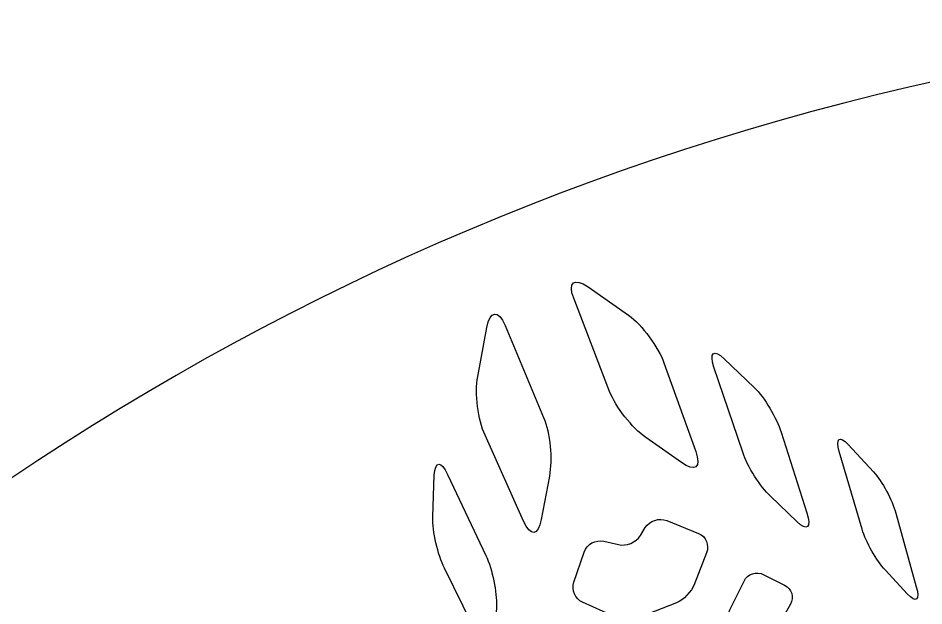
# Model space of a CAD drawing. Header units: centimetres. Extents: x -10.7 to 10.7, y -10.7 to 10.7.
# Drawn here: x -5.978 to -2.366, y 8.401 to 10.742 of the extents above; entities that cross this region are included whole.
import ezdxf

# ---------------------------------------------------------------- set-up
doc = ezdxf.new("R2010")
doc.units = ezdxf.units.CM
doc.header["$MEASUREMENT"] = 0
doc.layers.add('Camada 1', color=7, linetype='Continuous')

msp = doc.modelspace()

# ---------------------------------------------------------------- linework, layer by layer
at = {"layer": 'Camada 1'}
for points, knots in [([(-10.74208, 0), (-10.74208, 5.9327), (-5.9327, 10.74208), (0, 10.74208), (0, 10.74208), (5.9327, 10.74208), (10.74208, 5.9327), (10.74208, 0), (10.74208, 0), (10.74208, -5.9327), (5.9327, -10.74208), (0, -10.74208), (0, -10.74208), (-5.9327, -10.74208), (-10.74208, -5.9327), (-10.74208, 0)], [0, 0, 0, 0, 0.2, 0.2, 0.2, 0.2, 0.4, 0.4, 0.4, 0.4, 0.6, 0.6, 0.6, 0.6, 1, 1, 1, 1]), ([(-3.61918, 9.25497), (-3.59465, 9.19179), (-3.52917, 9.10929), (-3.4744, 9.07153), (-3.4744, 9.07153), (-3.4744, 9.07153), (-3.33219, 8.9721), (-3.33219, 8.9721), (-3.33219, 8.9721), (-3.27808, 8.93239), (-3.25305, 8.95162), (-3.27581, 9.01557), (-3.27581, 9.01557), (-3.27581, 9.01557), (-3.40244, 9.36866), (-3.40244, 9.36866), (-3.40244, 9.36866), (-3.42525, 9.43256), (-3.48859, 9.51826), (-3.54405, 9.55903), (-3.54405, 9.55903), (-3.54405, 9.55903), (-3.70455, 9.67135), (-3.70455, 9.67135), (-3.70455, 9.67135), (-3.76056, 9.70987), (-3.78702, 9.68942), (-3.76247, 9.62619), (-3.76247, 9.62619), (-3.76247, 9.62619), (-3.61918, 9.25497), (-3.61918, 9.25497)], [0, 0, 0, 0, 0.1111111, 0.1111111, 0.1111111, 0.1111111, 0.2222222, 0.2222222, 0.2222222, 0.2222222, 0.3333333, 0.3333333, 0.3333333, 0.3333333, 0.4444444, 0.4444444, 0.4444444, 0.4444444, 0.5555556, 0.5555556, 0.5555556, 0.5555556, 0.6666667, 0.6666667, 0.6666667, 0.6666667, 0.7777778, 0.7777778, 0.7777778, 0.7777778, 1, 1, 1, 1]), ([(-4.03598, 9.51809), (-4.06209, 9.58056), (-4.09583, 9.57826), (-4.10882, 9.50991), (-4.10882, 9.50991), (-4.10882, 9.50991), (-4.1452, 9.31454), (-4.1452, 9.31454), (-4.1452, 9.31454), (-4.15724, 9.2472), (-4.14374, 9.1419), (-4.11602, 9.08001), (-4.11602, 9.08001), (-4.11602, 9.08001), (-3.96267, 8.73764), (-3.96267, 8.73764), (-3.96267, 8.73764), (-3.93486, 8.67581), (-3.90332, 8.67866), (-3.89158, 8.74463), (-3.89158, 8.74463), (-3.89158, 8.74463), (-3.85922, 8.91793), (-3.85922, 8.91793), (-3.85922, 8.91793), (-3.84676, 8.98479), (-3.85604, 9.08843), (-3.88227, 9.15116), (-3.88227, 9.15116), (-3.88227, 9.15116), (-4.03598, 9.51809), (-4.03598, 9.51809)], [0, 0, 0, 0, 0.1111111, 0.1111111, 0.1111111, 0.1111111, 0.2222222, 0.2222222, 0.2222222, 0.2222222, 0.3333333, 0.3333333, 0.3333333, 0.3333333, 0.4444444, 0.4444444, 0.4444444, 0.4444444, 0.5555556, 0.5555556, 0.5555556, 0.5555556, 0.6666667, 0.6666667, 0.6666667, 0.6666667, 0.7777778, 0.7777778, 0.7777778, 0.7777778, 1, 1, 1, 1]), ([(-3.08856, 9.0124), (-3.06898, 8.95454), (-3.01905, 8.8759), (-2.97823, 8.83727), (-2.97823, 8.83727), (-2.97823, 8.83727), (-2.87176, 8.73578), (-2.87176, 8.73578), (-2.87176, 8.73578), (-2.83157, 8.69697), (-2.81432, 8.71263), (-2.83273, 8.77081), (-2.83273, 8.77081), (-2.83273, 8.77081), (-2.9351, 9.09249), (-2.9351, 9.09249), (-2.9351, 9.09249), (-2.95357, 9.15075), (-3.0018, 9.23095), (-3.04276, 9.27063), (-3.04276, 9.27063), (-3.04276, 9.27063), (-3.16235, 9.38522), (-3.16235, 9.38522), (-3.16235, 9.38522), (-3.20415, 9.4247), (-3.22275, 9.40943), (-3.20315, 9.35162), (-3.20315, 9.35162), (-3.20315, 9.35162), (-3.08856, 9.0124), (-3.08856, 9.0124)], [0, 0, 0, 0, 0.1111111, 0.1111111, 0.1111111, 0.1111111, 0.2222222, 0.2222222, 0.2222222, 0.2222222, 0.3333333, 0.3333333, 0.3333333, 0.3333333, 0.4444444, 0.4444444, 0.4444444, 0.4444444, 0.5555556, 0.5555556, 0.5555556, 0.5555556, 0.6666667, 0.6666667, 0.6666667, 0.6666667, 0.7777778, 0.7777778, 0.7777778, 0.7777778, 1, 1, 1, 1]), ([(-2.61218, 8.70633), (-2.5966, 8.6536), (-2.55516, 8.58049), (-2.52079, 8.54398), (-2.52079, 8.54398), (-2.52079, 8.54398), (-2.43102, 8.44757), (-2.43102, 8.44757), (-2.43102, 8.44757), (-2.39694, 8.41069), (-2.38165, 8.42378), (-2.39628, 8.47673), (-2.39628, 8.47673), (-2.39628, 8.47673), (-2.47764, 8.76949), (-2.47764, 8.76949), (-2.47764, 8.76949), (-2.49227, 8.82238), (-2.53233, 8.89668), (-2.56673, 8.9343), (-2.56673, 8.9343), (-2.56673, 8.9343), (-2.66762, 9.04315), (-2.66762, 9.04315), (-2.66762, 9.04315), (-2.70273, 9.08064), (-2.71908, 9.06799), (-2.70347, 9.01542), (-2.70347, 9.01542), (-2.70347, 9.01542), (-2.61218, 8.70633), (-2.61218, 8.70633)], [0, 0, 0, 0, 0.1111111, 0.1111111, 0.1111111, 0.1111111, 0.2222222, 0.2222222, 0.2222222, 0.2222222, 0.3333333, 0.3333333, 0.3333333, 0.3333333, 0.4444444, 0.4444444, 0.4444444, 0.4444444, 0.5555556, 0.5555556, 0.5555556, 0.5555556, 0.6666667, 0.6666667, 0.6666667, 0.6666667, 0.7777778, 0.7777778, 0.7777778, 0.7777778, 1, 1, 1, 1]), ([(-4.26519, 8.92461), (-4.29117, 8.97972), (-4.31528, 8.97819), (-4.31816, 8.92117), (-4.31816, 8.92117), (-4.31816, 8.92117), (-4.32435, 8.75467), (-4.32435, 8.75467), (-4.32435, 8.75467), (-4.32599, 8.69686), (-4.30472, 8.60507), (-4.27757, 8.55031), (-4.27757, 8.55031), (-4.27757, 8.55031), (-4.12813, 8.24776), (-4.12813, 8.24776), (-4.12813, 8.24776), (-4.10098, 8.19302), (-4.07804, 8.19437), (-4.07635, 8.25091), (-4.07635, 8.25091), (-4.07635, 8.25091), (-4.07058, 8.39887), (-4.07058, 8.39887), (-4.07058, 8.39887), (-4.06791, 8.45449), (-4.08635, 8.54558), (-4.11238, 8.60085), (-4.11238, 8.60085), (-4.11238, 8.60085), (-4.26519, 8.92461), (-4.26519, 8.92461)], [0, 0, 0, 0, 0.1111111, 0.1111111, 0.1111111, 0.1111111, 0.2222222, 0.2222222, 0.2222222, 0.2222222, 0.3333333, 0.3333333, 0.3333333, 0.3333333, 0.4444444, 0.4444444, 0.4444444, 0.4444444, 0.5555556, 0.5555556, 0.5555556, 0.5555556, 0.6666667, 0.6666667, 0.6666667, 0.6666667, 0.7777778, 0.7777778, 0.7777778, 0.7777778, 1, 1, 1, 1]), ([(-3.39109, 8.74048), (-3.42123, 8.75265), (-3.46012, 8.73979), (-3.47705, 8.71241), (-3.47705, 8.71241), (-3.47705, 8.71241), (-3.4966, 8.68066), (-3.4966, 8.68066), (-3.4966, 8.68066), (-3.51359, 8.65317), (-3.55285, 8.63703), (-3.58439, 8.64446), (-3.58439, 8.64446), (-3.58439, 8.64446), (-3.64257, 8.65801), (-3.64257, 8.65801), (-3.64257, 8.65801), (-3.67411, 8.66521), (-3.70991, 8.647), (-3.72057, 8.61509), (-3.72057, 8.61509), (-3.72057, 8.61509), (-3.76182, 8.49484), (-3.76182, 8.49484), (-3.76182, 8.49484), (-3.77235, 8.46359), (-3.75645, 8.42772), (-3.72679, 8.41483), (-3.72679, 8.41483), (-3.72679, 8.41483), (-3.60328, 8.35974), (-3.60328, 8.35974), (-3.60328, 8.35974), (-3.57449, 8.34723), (-3.52682, 8.34347), (-3.49866, 8.35495), (-3.49866, 8.35495), (-3.49866, 8.35495), (-3.35303, 8.41231), (-3.35303, 8.41231), (-3.35303, 8.41231), (-3.32477, 8.42345), (-3.29247, 8.45732), (-3.28083, 8.48782), (-3.28083, 8.48782), (-3.28083, 8.48782), (-3.23278, 8.61175), (-3.23278, 8.61175), (-3.23278, 8.61175), (-3.22087, 8.6422), (-3.23492, 8.67718), (-3.26464, 8.6893), (-3.26464, 8.6893), (-3.26464, 8.6893), (-3.39109, 8.74048), (-3.39109, 8.74048)], [0, 0, 0, 0, 0.0666667, 0.0666667, 0.0666667, 0.0666667, 0.1333333, 0.1333333, 0.1333333, 0.1333333, 0.2, 0.2, 0.2, 0.2, 0.2666667, 0.2666667, 0.2666667, 0.2666667, 0.3333333, 0.3333333, 0.3333333, 0.3333333, 0.4, 0.4, 0.4, 0.4, 0.4666667, 0.4666667, 0.4666667, 0.4666667, 0.5333333, 0.5333333, 0.5333333, 0.5333333, 0.6, 0.6, 0.6, 0.6, 0.6666667, 0.6666667, 0.6666667, 0.6666667, 0.7333333, 0.7333333, 0.7333333, 0.7333333, 0.8, 0.8, 0.8, 0.8, 0.8666667, 0.8666667, 0.8666667, 0.8666667, 1, 1, 1, 1]), ([(-3.0044, 8.52477), (-3.03319, 8.53911), (-3.06891, 8.52768), (-3.08327, 8.4995), (-3.08327, 8.4995), (-3.08327, 8.4995), (-3.14026, 8.38475), (-3.14026, 8.38475), (-3.14026, 8.38475), (-3.15381, 8.35565), (-3.14092, 8.32257), (-3.112, 8.31098), (-3.112, 8.31098), (-3.112, 8.31098), (-3.03638, 8.27902), (-3.03638, 8.27902), (-3.03638, 8.27902), (-3.0073, 8.26624), (-2.97153, 8.27786), (-2.95621, 8.30495), (-2.95621, 8.30495), (-2.95621, 8.30495), (-2.89835, 8.40711), (-2.89835, 8.40711), (-2.89835, 8.40711), (-2.88271, 8.43436), (-2.89279, 8.46865), (-2.92124, 8.48299), (-2.92124, 8.48299), (-2.92124, 8.48299), (-3.0044, 8.52477), (-3.0044, 8.52477)], [0, 0, 0, 0, 0.1111111, 0.1111111, 0.1111111, 0.1111111, 0.2222222, 0.2222222, 0.2222222, 0.2222222, 0.3333333, 0.3333333, 0.3333333, 0.3333333, 0.4444444, 0.4444444, 0.4444444, 0.4444444, 0.5555556, 0.5555556, 0.5555556, 0.5555556, 0.6666667, 0.6666667, 0.6666667, 0.6666667, 0.7777778, 0.7777778, 0.7777778, 0.7777778, 1, 1, 1, 1])]:
    msp.add_open_spline(points, degree=3, knots=knots, dxfattribs=at)

doc.saveas('drawing.dxf')
